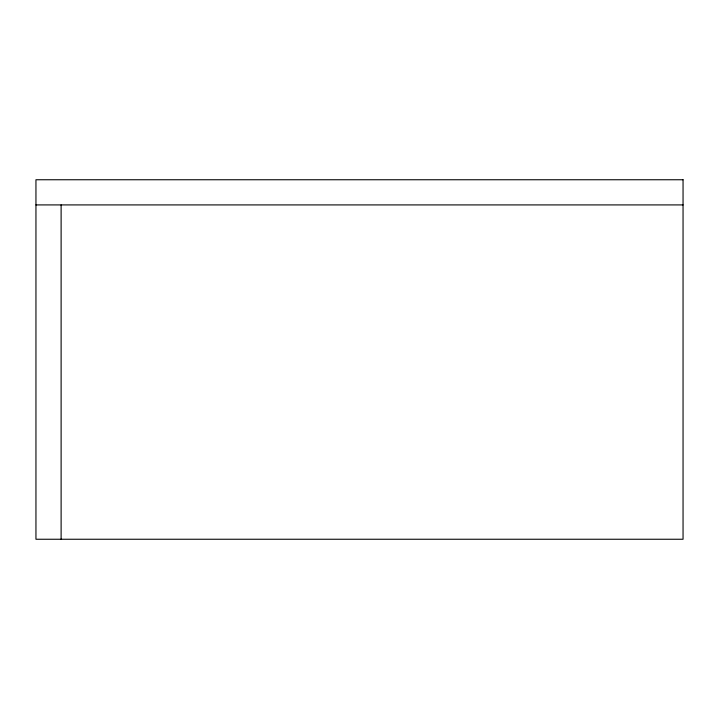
<?xml version="1.0" encoding="UTF-8"?>
<svg xmlns="http://www.w3.org/2000/svg" width="719" height="719" viewBox="0 0 719 719"><rect width="100%" height="100%" fill="white"/><g stroke="black" fill="none" stroke-linecap="round" stroke-linejoin="round"><path stroke-width="1.08" d="M35.95 204.915L683.05 204.915M61.115 204.915L61.115 539.25M683.05 179.75L35.95 179.75L35.95 539.25L683.05 539.25L683.05 179.75"/></g></svg>
